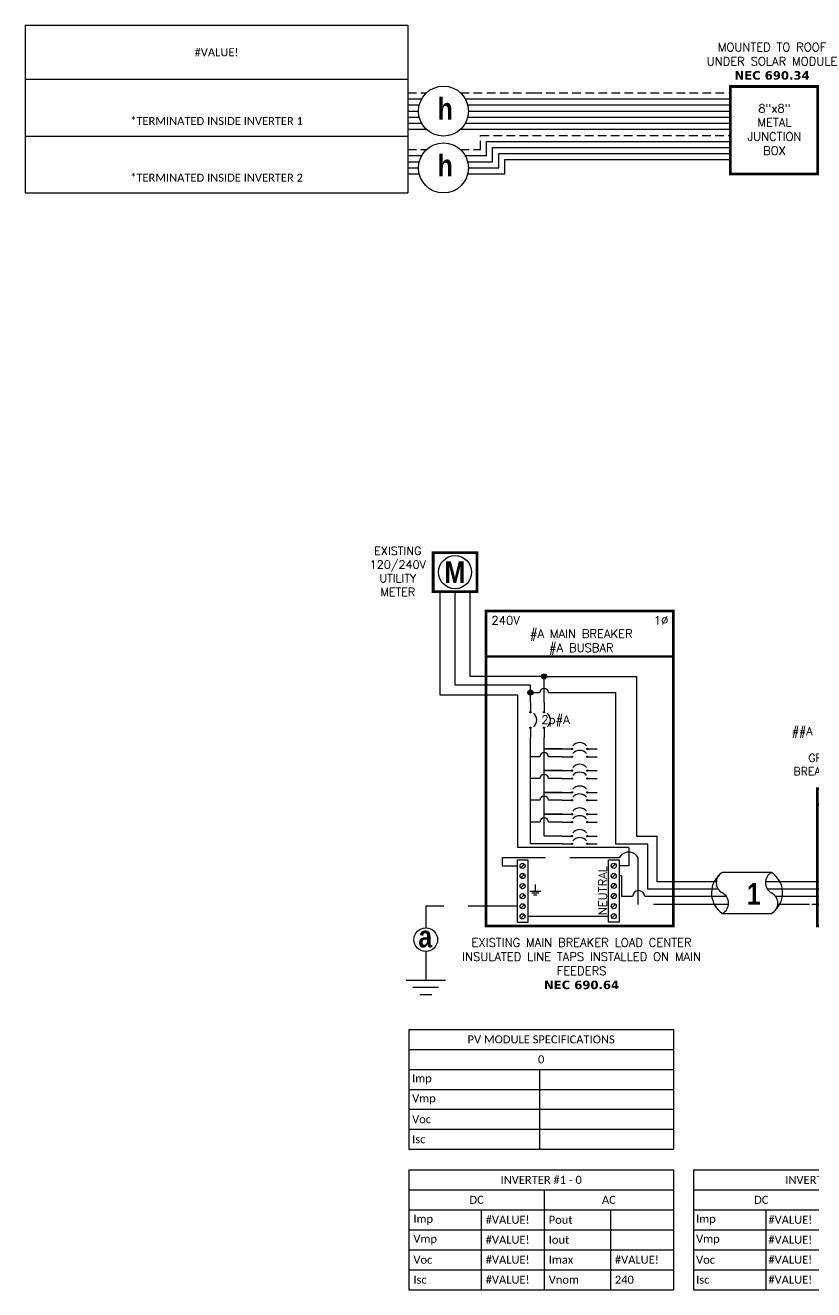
# Model space of a CAD drawing. Header units: feet. Extents: x 18731 to 19517, y 14552 to 15119.
# Drawn here: x 18731 to 19072, y 14552 to 15097 of the extents above; entities that cross this region are included whole.
import ezdxf

# ---------------------------------------------------------------- set-up
doc = ezdxf.new("R2010")
doc.units = ezdxf.units.FT
doc.header["$MEASUREMENT"] = 0
doc.linetypes.add('HIDDEN', pattern=[0.375, 0.25, -0.125])
for name, color, linetype in [('ONE LINE BLOCKS', 7, 'Continuous'), ('TABLES', 7, 'Continuous'), ('TEXT', 7, 'Continuous'), ('Z - TITLEBLOCK TXT', 7, 'Continuous')]:
    doc.layers.add(name, color=color, linetype=linetype)
doc.styles.add('ONE LINE TXT', font='techb___.ttf')
doc.styles.get("Standard").update_dxf_attribs({"font": 'simplex.shx'})

# ---------------------------------------------------------------- blocks, each defined once
blk = doc.blocks.new('*T17')
at = {"layer": 'Z - TITLEBLOCK TXT', "color": 0, "lineweight": -2, "transparency": 16777216}
for p, q in [((0, 0), (165.11, 0)), ((0, 0), (0, -72.27)), ((165.11, 0), (165.11, -72.27)), ((0, -23.32), (165.11, -23.32)), ((0, -47.8), (165.11, -47.8)), ((0, -72.27), (165.11, -72.27))]:
    blk.add_line(p, q, dxfattribs=at)
at = {"layer": 'Z - TITLEBLOCK TXT', "color": 0, "linetype": 'Continuous', "transparency": 16777216, "char_height": 3.4544, "width": 156.9097, "attachment_point": 5}
for s, insert in [('{\\fCalibri|b0|i0|c0;#VALUE!', (82.56, -11.66)), ('{\\fCalibri|b0|i0|c0;^J^J*TERMINATED INSIDE INVERTER 1', (82.56, -35.56)), ('{\\fCalibri|b0|i0|c0;^J^J*TERMINATED INSIDE INVERTER 2', (82.56, -60.03))]:
    blk.add_mtext(s, dxfattribs=dict(at, insert=insert))
blk = doc.blocks.new('M_MAIN DISCONNECT')
at = {"color": 253, "linetype": 'Continuous'}
for p, q in [((10.94, -17.67), (10.94, -15.06)), ((32.69, -17.67), (32.69, -15.06)), ((5.45, -46.43), (5.45, -17.67)), ((5.45, -17.67), (10.94, -17.67)), ((38.18, -17.67), (32.69, -17.67)), ((38.18, -46.43), (38.18, -17.67)), ((5.45, -46.43), (-9.78, -46.43)), ((38.18, -46.43), (53.41, -46.43))]:
    blk.add_line(p, q, dxfattribs=at)
at = {"color": 7, "linetype": 'Continuous'}
for p, q in [((1.95, -40.22), (1.95, -27.1)), ((3.81, -27.1), (1.95, -27.1)), ((11.72, -27.1), (9.09, -27.1)), ((31.91, -27.1), (34.54, -27.1)), ((39.82, -27.1), (41.69, -27.1)), ((41.69, -40.22), (41.69, -27.1)), ((1.95, -40.22), (-9.78, -40.22)), ((41.69, -40.22), (53.41, -40.22))]:
    blk.add_line(p, q, dxfattribs=at)
at = {"color": 1, "linetype": 'Continuous'}
for p, q in [((21.88, -27.1), (23.12, -27.1)), ((25.67, -27.11), (26.91, -27.11)), ((21.88, -34.64), (23.12, -34.64)), ((25.67, -34.64), (26.91, -34.64))]:
    blk.add_line(p, q, dxfattribs=at)
at = {"color": 10, "linetype": 'Continuous'}
for p, q in [((3.81, -43.39), (3.81, -34.64)), ((11.72, -34.64), (9.09, -34.64)), ((31.91, -34.64), (34.54, -34.64)), ((39.82, -43.39), (39.82, -34.64)), ((3.81, -43.39), (-9.78, -43.39)), ((39.82, -43.39), (53.41, -43.39))]:
    blk.add_line(p, q, dxfattribs=at)
at = {"color": 7, "linetype": 'Continuous'}
for centre in [(6.45, -27.26), (37.18, -27.26)]:
    blk.add_arc(centre, 2.64, 3.2819, 176.7181, dxfattribs=at)
at = {"color": 10, "linetype": 'Continuous'}
for centre in [(6.45, -34.79), (37.18, -34.79)]:
    blk.add_arc(centre, 2.64, 3.2819, 176.7181, dxfattribs=at)
at = {"color": 1, "linetype": 'Continuous'}
for points in [[(23.12, -27.1), (23.5, -26.34), (24.4, -27.87), (25.22, -26.34), (25.67, -27.11)], [(23.12, -34.64), (23.5, -33.88), (24.4, -35.4), (25.22, -33.88), (25.67, -34.64)]]:
    blk.add_spline(points, degree=3, dxfattribs=at)
at = {"layer": 'ONE LINE BLOCKS', "lineweight": 50}
blk.add_line((0, -6.77), (43.61, -6.77), dxfattribs=at)
at = {"layer": 'ONE LINE BLOCKS', "lineweight": 50, "const_width": 1.19}
blk.add_lwpolyline([(0, -59.17), (0, 0), (43.61, 0), (43.61, -59.17)], close=True, dxfattribs=at)
at = {"layer": 'TEXT', "color": 92, "linetype": 'HIDDEN', "ltscale": 15}
for p, q in [((7.03, -49.88), (7.03, -44.94)), ((7.03, -44.94), (10.94, -44.94)), ((10.94, -44.94), (10.94, -48.08)), ((36.6, -44.94), (32.69, -44.94)), ((32.69, -44.94), (32.69, -48.08)), ((36.6, -49.88), (36.6, -44.94)), ((7.03, -49.88), (-9.78, -49.88)), ((36.6, -49.88), (53.41, -49.88))]:
    blk.add_line(p, q, dxfattribs=at)
at = {"layer": 'TEXT', "color": 92, "linetype": 'Continuous', "flags": 128}
for points in [[(21.82, -52.94), (21.82, -56.44)], [(19.48, -56.44), (24.16, -56.44)], [(23.35, -57.31), (20.29, -57.31)], [(22.53, -58.18), (21.1, -58.18)]]:
    blk.add_lwpolyline(points, dxfattribs=at)
at = {"layer": 'Z - TITLEBLOCK TXT', "color": 1, "linetype": 'Continuous'}
for p, q in [((8.34, -15.06), (8.34, -10.52)), ((8.34, -10.52), (35.29, -10.52)), ((35.29, -10.52), (35.29, -15.06)), ((35.29, -15.06), (8.34, -15.06)), ((11.72, -27.1), (15.64, -27.1)), ((17.54, -24.65), (20.8, -27.1)), ((27.99, -27.11), (31.91, -27.11)), ((17.54, -32.19), (20.8, -34.63)), ((11.72, -34.64), (15.64, -34.64)), ((27.99, -34.64), (31.91, -34.64)), ((8.34, -48.08), (35.29, -48.08)), ((8.34, -48.08), (8.34, -52.62)), ((35.29, -48.08), (35.29, -52.62)), ((35.29, -52.62), (8.34, -52.62))]:
    blk.add_line(p, q, dxfattribs=at)
at = {"layer": 'Z - TITLEBLOCK TXT', "color": 4, "linetype": 'Continuous'}
for p, q in [((11.73, -12), (10.15, -13.58)), ((16.08, -12), (14.5, -13.58)), ((20.43, -12), (18.86, -13.58)), ((24.78, -12), (23.21, -13.58)), ((29.13, -12), (27.56, -13.58)), ((33.48, -12), (31.91, -13.58)), ((11.73, -49.56), (10.15, -51.13)), ((16.08, -49.56), (14.5, -51.13)), ((20.43, -49.56), (18.86, -51.13)), ((24.78, -49.56), (23.21, -51.13)), ((29.13, -49.56), (27.56, -51.13)), ((33.48, -49.56), (31.91, -51.13))]:
    blk.add_line(p, q, dxfattribs=at)
for centre in [(10.94, -12.79), (15.29, -12.79), (19.64, -12.79), (23.99, -12.79), (28.34, -12.79), (32.69, -12.79), (10.94, -50.35), (15.29, -50.35), (19.64, -50.35), (23.99, -50.35), (28.34, -50.35), (32.69, -50.35)]:
    blk.add_circle(centre, 1.11, dxfattribs=at)
at = {"layer": 'Z - TITLEBLOCK TXT', "color": 1, "linetype": 'Continuous'}
for centre in [(16.18, -27.1), (21.34, -27.1), (27.45, -27.11), (16.18, -34.64), (21.34, -34.64), (27.45, -34.64)]:
    blk.add_circle(centre, 0.541, dxfattribs=at)
at = {"layer": 'TABLES', "color": 4, "linetype": 'Continuous'}
blk.add_text('ISOLATED NEUTRAL', height=1.8743, dxfattribs=at).set_placement((8.7, -9.86))
at = {"layer": 'TEXT', "color": 1}
for s, width, gutter_width, heights, insert, char_height, attachment_point in [('\\A1;\\pi4.2812;##A DISCONNECT FUSED \\P\\pi16.454;W/ ##A FUSES\\P\\pi11.355;GROUPED W/ MAIN \\P\\pi4.9392;BREAKER LOAD CENTER', 71.8931, 92.23, [24.13], (-15.26, 26.55), 3.4544, 1), ('240V', 0.1481, 0.75, [0], (8.07, -3.44), 3.658, 5), ('1∅', 0.1481, 0.75, [0], (38.63, -3.74), 3.658, 5), ('\\A1;\\pi3.6942,t21.982;SQUARE D\\P\\pi2.5621,t20.85;PN: D222N', 35.0816, 28.88, [13.54], (1.84, -62.59), 3.6576, 1)]:
    blk.add_mtext_dynamic_manual_height_columns(s, width=width, gutter_width=gutter_width, heights=heights, dxfattribs=dict(at, insert=insert, char_height=char_height, attachment_point=attachment_point))
blk = doc.blocks.new('*U19')
blk.add_blockref('M_MAIN DISCONNECT', (0, 0))
blk = doc.blocks.new('*U10')
at = {"color": 7, "linetype": 'Continuous'}
for p, q in [((6.669, 2.433), (2.905, 2.433)), ((2.435, 1.711), (0, 1.711)), ((9.575, 1.711), (6.199, 1.711)), ((2.905, -0.69), (6.669, -0.69))]:
    blk.add_line(p, q, dxfattribs=at)
at = {"color": 10, "linetype": 'Continuous'}
for p, q in [((2.591, 1.149), (0, 1.149)), ((9.575, 1.149), (6.355, 1.149))]:
    blk.add_line(p, q, dxfattribs=at)
at = {"color": 253, "linetype": 'Continuous'}
for p, q in [((3.208, 0.611), (0, 0.611)), ((9.575, 0.611), (6.972, 0.611))]:
    blk.add_line(p, q, dxfattribs=at)
at = {"color": 7, "linetype": 'Continuous'}
for centre, start, end in [((3.942, 0.872), 133.97324, 236.42648), ((5.633, 0.872), 313.97324, 56.42648)]:
    blk.add_arc(centre, 1.874, start, end, dxfattribs=at)
at = {"layer": 'TEXT', "color": 92, "linetype": 'HIDDEN', "ltscale": 15}
for p, q in [((3.373, 0), (0, 0)), ((9.575, 0), (7.137, 0))]:
    blk.add_line(p, q, dxfattribs=at)
at = {"layer": 'Z - TITLEBLOCK TXT', "linetype": 'Continuous'}
for centre, start, end in [((3.315, 1.653), 117.66392, 242.33608), ((7.078, 1.653), 117.66392, 242.33608), ((2.496, 0.091), 297.66392, 62.33608), ((6.26, 0.091), 297.66392, 62.33608)]:
    blk.add_arc(centre, 0.882, start, end, dxfattribs=at)
blk = doc.blocks.new('M_LINE TAPS')
at = {"layer": 'ONE LINE BLOCKS', "linetype": 'Continuous'}
h = blk.add_hatch(color=254, dxfattribs=at)
h.dxf.hatch_style = 1
edge = h.paths.add_edge_path()
edge.add_arc((-12.115, 17.423), 0.197, 0, 360)
h = blk.add_hatch(color=254, dxfattribs=at)
h.dxf.hatch_style = 1
edge = h.paths.add_edge_path()
edge.add_arc((-13.164, 16.191), 0.197, 0, 360)
h = blk.add_hatch(color=1, dxfattribs=at)
h.dxf.hatch_style = 1
edge = h.paths.add_edge_path()
edge.add_arc((-13.164, 14.685), 0.0515, 0, 360)
h = blk.add_hatch(color=1, dxfattribs=at)
h.dxf.hatch_style = 1
edge = h.paths.add_edge_path()
edge.add_arc((-12.115, 14.685), 0.0515, 0, 360)
h = blk.add_hatch(color=1, dxfattribs=at)
h.dxf.hatch_style = 1
edge = h.paths.add_edge_path()
edge.add_arc((-13.164, 13.502), 0.0515, 0, 360)
h = blk.add_hatch(color=1, dxfattribs=at)
h.dxf.hatch_style = 1
edge = h.paths.add_edge_path()
edge.add_arc((-12.115, 13.502), 0.0515, 0, 360)
h = blk.add_hatch(color=1, dxfattribs=at)
h.dxf.hatch_style = 1
edge = h.paths.add_edge_path()
edge.add_arc((-9.991, 11.887), 0.0515, 0, 360)
h = blk.add_hatch(color=1, dxfattribs=at)
h.dxf.hatch_style = 1
edge = h.paths.add_edge_path()
edge.add_arc((-8.808, 11.887), 0.0515, 0, 360)
h = blk.add_hatch(color=1, dxfattribs=at)
h.dxf.hatch_style = 1
edge = h.paths.add_edge_path()
edge.add_arc((-9.991, 11.288), 0.0515, 0, 360)
h = blk.add_hatch(color=1, dxfattribs=at)
h.dxf.hatch_style = 1
edge = h.paths.add_edge_path()
edge.add_arc((-8.808, 11.288), 0.0515, 0, 360)
h = blk.add_hatch(color=1, dxfattribs=at)
h.dxf.hatch_style = 1
edge = h.paths.add_edge_path()
edge.add_arc((-9.991, 10.221), 0.0515, 0, 360)
h = blk.add_hatch(color=1, dxfattribs=at)
h.dxf.hatch_style = 1
edge = h.paths.add_edge_path()
edge.add_arc((-9.991, 9.622), 0.0515, 0, 360)
h = blk.add_hatch(color=1, dxfattribs=at)
h.dxf.hatch_style = 1
edge = h.paths.add_edge_path()
edge.add_arc((-8.808, 10.221), 0.0515, 0, 360)
h = blk.add_hatch(color=1, dxfattribs=at)
h.dxf.hatch_style = 1
edge = h.paths.add_edge_path()
edge.add_arc((-8.808, 9.622), 0.0515, 0, 360)
h = blk.add_hatch(color=1, dxfattribs=at)
h.dxf.hatch_style = 1
edge = h.paths.add_edge_path()
edge.add_arc((-9.991, 8.555), 0.0515, 0, 360)
h = blk.add_hatch(color=1, dxfattribs=at)
h.dxf.hatch_style = 1
edge = h.paths.add_edge_path()
edge.add_arc((-9.991, 7.957), 0.0515, 0, 360)
h = blk.add_hatch(color=1, dxfattribs=at)
h.dxf.hatch_style = 1
edge = h.paths.add_edge_path()
edge.add_arc((-8.808, 8.555), 0.0515, 0, 360)
h = blk.add_hatch(color=1, dxfattribs=at)
h.dxf.hatch_style = 1
edge = h.paths.add_edge_path()
edge.add_arc((-8.808, 7.957), 0.0515, 0, 360)
h = blk.add_hatch(color=1, dxfattribs=at)
h.dxf.hatch_style = 1
edge = h.paths.add_edge_path()
edge.add_arc((-9.991, 6.889), 0.0515, 0, 360)
h = blk.add_hatch(color=1, dxfattribs=at)
h.dxf.hatch_style = 1
edge = h.paths.add_edge_path()
edge.add_arc((-8.808, 6.889), 0.0515, 0, 360)
h = blk.add_hatch(color=1, dxfattribs=at)
h.dxf.hatch_style = 1
edge = h.paths.add_edge_path()
edge.add_arc((-9.991, 6.291), 0.0515, 0, 360)
h = blk.add_hatch(color=1, dxfattribs=at)
h.dxf.hatch_style = 1
edge = h.paths.add_edge_path()
edge.add_arc((-8.808, 6.291), 0.0515, 0, 360)
h = blk.add_hatch(color=1, dxfattribs=at)
h.dxf.hatch_style = 1
edge = h.paths.add_edge_path()
edge.add_arc((-9.991, 5.224), 0.0515, 0, 360)
h = blk.add_hatch(color=1, dxfattribs=at)
h.dxf.hatch_style = 1
edge = h.paths.add_edge_path()
edge.add_arc((-8.808, 5.224), 0.0515, 0, 360)
h = blk.add_hatch(color=1, dxfattribs=at)
h.dxf.hatch_style = 1
edge = h.paths.add_edge_path()
edge.add_arc((-9.991, 4.625), 0.0515, 0, 360)
h = blk.add_hatch(color=1, dxfattribs=at)
h.dxf.hatch_style = 1
edge = h.paths.add_edge_path()
edge.add_arc((-8.808, 4.625), 0.0515, 0, 360)
at = {"color": 155, "true_color": 0x647190}
blk.add_line((-16.567, 22.428), (-2.231, 22.428), dxfattribs=at)
at = {"color": 7, "linetype": 'Continuous'}
for p, q in [((-3.464, 1.711), (-3.464, 5.224)), ((0, 1.711), (-3.464, 1.711))]:
    blk.add_line(p, q, dxfattribs=at)
at = {"color": 10, "linetype": 'Continuous'}
for p, q in [((-4.177, 1.149), (-4.177, 4.625)), ((-3.462, 4.625), (-3.462, 4.625)), ((0, 1.149), (-4.177, 1.149))]:
    blk.add_line(p, q, dxfattribs=at)
at = {"color": 253, "linetype": 'Continuous'}
for p, q in [((-6.184, 2.177), (-6.39, 2.177)), ((-6.184, 0.611), (-6.184, 2.177)), ((-5.36, 0.611), (-6.184, 0.611)), ((0, 0.611), (-4.425, 0.611))]:
    blk.add_line(p, q, dxfattribs=at)
at = {"color": 7, "linetype": 'Continuous'}
blk.add_circle((-21.169, -2.704), 0.906, dxfattribs=at)
at = {"color": 253, "linetype": 'Continuous'}
blk.add_arc((-4.892, 0.584), 0.468, 3.28193, 176.71807, dxfattribs=at)
at = {"layer": 'ONE LINE BLOCKS', "lineweight": 50}
blk.add_line((-16.567, 18.948), (-2.231, 18.948), dxfattribs=at)
at = {"layer": 'ONE LINE BLOCKS', "lineweight": 50, "const_width": 0.21}
for points in [[(-20.599, 23.898), (-20.599, 26.892), (-17.258, 26.892), (-17.258, 23.898)], [(-16.567, -1.647), (-16.567, 22.428), (-2.231, 22.428), (-2.231, -1.647)]]:
    blk.add_lwpolyline(points, close=True, dxfattribs=at)
at = {"layer": 'TEXT', "color": 92, "linetype": 'HIDDEN', "ltscale": 15}
for p, q in [((-6.39, 3.547), (-15.333, 3.547)), ((-15.333, 3.547), (-15.333, 2.935)), ((-15.333, 2.935), (-14.165, 2.935)), ((-4.917, 0), (-4.917, 3.547)), ((0, 0), (-4.917, 0)), ((-14.165, -0.148), (-21.169, -0.148)), ((-21.169, -0.148), (-21.169, -1.798)), ((-21.169, -3.61), (-21.169, -5.799))]:
    blk.add_line(p, q, dxfattribs=at)
at = {"layer": 'TEXT', "color": 92, "linetype": 'Continuous', "ltscale": 15}
blk.add_line((-7.195, -0.918), (-13.361, -0.918), dxfattribs=at)
at = {"layer": 'TEXT', "color": 92, "linetype": 'Continuous', "flags": 128}
for points in [[(-13.205, 1.009), (-12.375, 1.009)], [(-12.79, 1.513), (-12.79, 1.009)], [(-12.519, 0.855), (-13.061, 0.855)], [(-12.663, 0.701), (-12.917, 0.701)]]:
    blk.add_lwpolyline(points, dxfattribs=at)
at = {"layer": 'TEXT', "color": 92, "linetype": 'Continuous', "ltscale": 4, "flags": 128}
for points in [[(-22.671, -5.799), (-19.666, -5.799)], [(-20.187, -6.356), (-22.151, -6.356)], [(-20.708, -6.913), (-21.63, -6.913)]]:
    blk.add_lwpolyline(points, dxfattribs=at)
at = {"layer": 'TEXT', "linetype": 'Continuous'}
blk.add_circle((-18.928, 25.395), 1.267, dxfattribs=at)
at = {"layer": 'TEXT', "color": 92, "linetype": 'Continuous', "ltscale": 0.3}
blk.add_arc((-5.647, 3.164), 0.824, 27.66392, 152.33608, dxfattribs=at)
at = {"layer": 'Z - TITLEBLOCK TXT', "color": 253, "linetype": 'Continuous'}
for p, q in [((-20.077, 15.98), (-20.077, 23.898)), ((-14.134, 15.98), (-20.077, 15.98)), ((-14.134, 4.344), (-14.134, 15.98)), ((-5.63, 4.344), (-14.134, 4.344)), ((-5.63, 4.344), (-5.63, 2.948)), ((-5.63, 2.948), (-6.39, 2.948))]:
    blk.add_line(p, q, dxfattribs=at)
at = {"layer": 'Z - TITLEBLOCK TXT', "color": 10, "linetype": 'Continuous'}
for p, q in [((-18.928, 16.744), (-18.928, 23.898)), ((-13.164, 16.744), (-18.928, 16.744)), ((-13.164, 15.429), (-13.164, 16.744)), ((-12.967, 16.191), (-12.446, 16.191)), ((-11.783, 16.191), (-6.656, 16.191)), ((-6.656, 16.191), (-6.656, 4.625)), ((-13.164, 4.625), (-13.164, 12.759)), ((-12.446, 11.288), (-13.164, 11.288)), ((-10.734, 11.288), (-11.783, 11.288)), ((-12.446, 9.622), (-13.164, 9.622)), ((-10.734, 9.622), (-11.783, 9.622)), ((-12.446, 7.957), (-13.164, 7.957)), ((-10.734, 7.957), (-11.783, 7.957)), ((-12.446, 6.291), (-13.164, 6.291)), ((-10.734, 6.291), (-11.783, 6.291)), ((-10.734, 4.625), (-13.164, 4.625)), ((-6.656, 4.625), (-4.177, 4.625))]:
    blk.add_line(p, q, dxfattribs=at)
at = {"layer": 'Z - TITLEBLOCK TXT', "color": 7, "linetype": 'Continuous'}
for p, q in [((-17.778, 17.423), (-17.778, 23.898)), ((-12.115, 17.423), (-17.778, 17.423)), ((-12.115, 15.429), (-12.115, 17.423)), ((-11.918, 17.423), (-5.044, 17.423)), ((-5.044, 17.423), (-5.044, 5.224)), ((-12.115, 10.221), (-12.115, 12.759)), ((-12.115, 11.887), (-10.734, 11.887)), ((-10.734, 11.887), (-12.115, 11.887)), ((-12.115, 8.555), (-12.115, 10.221)), ((-12.115, 10.221), (-10.734, 10.221)), ((-10.734, 10.221), (-12.115, 10.221)), ((-12.115, 6.889), (-12.115, 8.555)), ((-12.115, 8.555), (-10.734, 8.555)), ((-10.734, 8.555), (-12.115, 8.555)), ((-12.115, 5.224), (-12.115, 6.889)), ((-12.115, 6.889), (-10.734, 6.889)), ((-10.734, 6.889), (-12.115, 6.889)), ((-10.734, 5.224), (-12.115, 5.224)), ((-5.044, 5.224), (-3.464, 5.224))]:
    blk.add_line(p, q, dxfattribs=at)
at = {"layer": 'Z - TITLEBLOCK TXT', "color": 1, "linetype": 'Continuous'}
for p, q in [((-14.165, -1.378), (-14.165, 3.395)), ((-14.165, 3.395), (-13.361, 3.395)), ((-13.361, 3.395), (-13.361, -1.378)), ((-7.195, -1.366), (-7.195, 3.408)), ((-7.195, 3.408), (-6.39, 3.408)), ((-6.39, 3.408), (-6.39, -1.366)), ((-13.361, -1.378), (-14.165, -1.378)), ((-6.39, -1.366), (-7.195, -1.366))]:
    blk.add_line(p, q, dxfattribs=at)
at = {"layer": 'Z - TITLEBLOCK TXT', "color": 4, "linetype": 'Continuous'}
for p, q in [((-13.624, 3.075), (-13.902, 2.796)), ((-6.653, 3.087), (-6.932, 2.809)), ((-13.624, 2.304), (-13.902, 2.025)), ((-6.653, 2.317), (-6.932, 2.038)), ((-13.624, 1.533), (-13.902, 1.255)), ((-6.653, 1.546), (-6.932, 1.267)), ((-13.624, 0.762), (-13.902, 0.484)), ((-6.653, 0.775), (-6.932, 0.497)), ((-6.653, 0.004), (-6.932, -0.274)), ((-13.624, -0.008), (-13.902, -0.287)), ((-13.624, -0.779), (-13.902, -1.058)), ((-6.653, -0.766), (-6.932, -1.045))]:
    blk.add_line(p, q, dxfattribs=at)
at = {"layer": 'Z - TITLEBLOCK TXT', "color": 1, "linetype": 'Continuous', "flags": 128}
for points in [[(-13.164, 15.429), (-13.164, 14.685)], [(-13.164, 15.429), (-13.164, 14.685)], [(-12.115, 15.429), (-12.115, 14.685)], [(-12.115, 15.429), (-12.115, 14.685)], [(-13.164, 13.502), (-13.164, 12.759)], [(-12.115, 13.502), (-12.115, 12.759)], [(-10.734, 11.887), (-9.991, 11.887)], [(-10.734, 11.887), (-9.991, 11.887)], [(-8.808, 11.887), (-8.064, 11.887)], [(-10.734, 11.288), (-9.991, 11.288)], [(-10.734, 11.288), (-9.991, 11.288)], [(-8.808, 11.288), (-8.064, 11.288)], [(-10.734, 10.221), (-9.991, 10.221)], [(-10.734, 10.221), (-9.991, 10.221)], [(-8.808, 10.221), (-8.064, 10.221)], [(-10.734, 9.622), (-9.991, 9.622)], [(-10.734, 9.622), (-9.991, 9.622)], [(-8.808, 9.622), (-8.064, 9.622)], [(-10.734, 8.555), (-9.991, 8.555)], [(-10.734, 8.555), (-9.991, 8.555)], [(-10.734, 7.957), (-9.991, 7.957)], [(-10.734, 7.957), (-9.991, 7.957)], [(-8.808, 8.555), (-8.064, 8.555)], [(-8.808, 7.957), (-8.064, 7.957)], [(-10.734, 6.889), (-9.991, 6.889)], [(-10.734, 6.889), (-9.991, 6.889)], [(-8.808, 6.889), (-8.064, 6.889)], [(-10.734, 6.291), (-9.991, 6.291)], [(-10.734, 6.291), (-9.991, 6.291)], [(-8.808, 6.291), (-8.064, 6.291)], [(-10.734, 5.224), (-9.991, 5.224)], [(-10.734, 5.224), (-9.991, 5.224)], [(-8.808, 5.224), (-8.064, 5.224)], [(-10.734, 4.625), (-9.991, 4.625)], [(-10.734, 4.625), (-9.991, 4.625)], [(-8.808, 4.625), (-8.064, 4.625)]]:
    blk.add_lwpolyline(points, dxfattribs=at)
at = {"layer": 'Z - TITLEBLOCK TXT', "color": 7, "linetype": 'Continuous'}
for centre in [(-12.115, 17.423), (-12.115, 17.423), (-13.164, 16.191)]:
    blk.add_circle(centre, 0.197, dxfattribs=at)
at = {"layer": 'Z - TITLEBLOCK TXT', "color": 1, "linetype": 'Continuous'}
for centre in [(-13.164, 14.685), (-12.115, 14.685), (-13.164, 13.502), (-12.115, 13.502), (-9.991, 11.887), (-8.808, 11.887), (-9.991, 11.288), (-8.808, 11.288), (-9.991, 10.221), (-9.991, 9.622), (-8.808, 10.221), (-8.808, 9.622), (-9.991, 8.555), (-9.991, 7.957), (-8.808, 8.555), (-8.808, 7.957), (-9.991, 6.889), (-8.808, 6.889), (-9.991, 6.291), (-8.808, 6.291), (-9.991, 5.224), (-8.808, 5.224), (-9.991, 4.625), (-8.808, 4.625)]:
    blk.add_circle(centre, 0.0515, dxfattribs=at)
at = {"layer": 'Z - TITLEBLOCK TXT', "color": 4, "linetype": 'Continuous'}
for centre in [(-13.763, 2.935), (-6.792, 2.948), (-13.763, 2.165), (-6.792, 2.177), (-13.763, 1.394), (-6.792, 1.407), (-13.763, 0.623), (-13.763, -0.148), (-6.792, 0.636), (-6.792, -0.135), (-13.763, -0.918), (-6.792, -0.906)]:
    blk.add_circle(centre, 0.197, dxfattribs=at)
at = {"layer": 'Z - TITLEBLOCK TXT', "color": 10, "linetype": 'Continuous'}
for centre in [(-12.115, 16.172), (-12.115, 11.269), (-12.115, 9.603), (-12.115, 7.938), (-12.115, 6.272)]:
    blk.add_arc(centre, 0.332, 3.2937, 176.7063, dxfattribs=at)
at = {"layer": 'Z - TITLEBLOCK TXT', "color": 1, "linetype": 'Continuous'}
for centre, start, end in [((-13.375, 14.094), 310.3392, 49.6608), ((-12.326, 14.094), 310.3392, 49.6608), ((-9.399, 11.675), 40.3392, 139.6608), ((-9.399, 11.077), 40.3392, 139.6608), ((-9.399, 10.01), 40.3392, 139.6608), ((-9.399, 9.411), 40.3392, 139.6608), ((-9.399, 8.344), 40.3392, 139.6608), ((-9.399, 7.745), 40.3392, 139.6608), ((-9.399, 6.678), 40.3392, 139.6608), ((-9.399, 6.079), 40.3392, 139.6608), ((-9.399, 5.012), 40.3392, 139.6608), ((-9.399, 4.413), 40.3392, 139.6608)]:
    blk.add_arc(centre, 0.697, start, end, dxfattribs=at)
at = {"layer": 'TABLES', "color": 1, "linetype": 'Continuous'}
blk.add_text('NEUTRAL', height=0.648, rotation=90, dxfattribs=at).set_placement((-7.311, -0.826))
at = {"layer": 'TEXT', "color": 1, "attachment_point": 5}
for s, width, gutter_width, heights, insert, char_height in [('EXISTING\\P120/240V UTILITY METER', 0.05231, 7.17, [0], (-23.305, 25.455), 0.62775), ('240V', 0.14806, 0.75, [0], (-15.056, 21.71), 0.648), ('1∅', 0.14806, 0.75, [0], (-3.173, 21.71), 0.648), ('#A MAIN BREAKER\\P#A BUSBAR', 11.19903, 0.75, [0], (-9.274, 20.045), 0.648), ('2p#A', 0.14806, 0.75, [0], (-11.242, 14.016), 0.648), ('EXISTING MAIN BREAKER LOAD CENTER INSULATED LINE TAPS INSTALLED ON MAIN FEEDERS\\P{\\fVerdana|b1|i0|c0|p34;NEC 690.64}', 18.4888, 7.17, [5.996], (-9.253, -4.546), 0.648)]:
    blk.add_mtext_dynamic_manual_height_columns(s, width=width, gutter_width=gutter_width, heights=heights, dxfattribs=dict(at, insert=insert, char_height=char_height))
at = {"layer": 'Z - TITLEBLOCK TXT', "color": 253, "linetype": 'Continuous', "style": 'ONE LINE TXT'}
blk.add_text('M', height=1.662, dxfattribs=at).set_placement((-19.736, 24.559))
at = {"layer": 'Z - TITLEBLOCK TXT', "color": 1, "linetype": 'Continuous', "insert": (-21.734, -1.631), "char_height": 1.66239, "attachment_point": 1, "style": 'ONE LINE TXT'}
blk.add_mtext_dynamic_manual_height_columns('{\\W1;\\C256;a}', width=0.13853, gutter_width=2.132, heights=[0], dxfattribs=at)
blk = doc.blocks.new('*U18')
at = {"color": 155, "true_color": 0x647190}
blk.add_blockref('M_LINE TAPS', (0, 0), dxfattribs=at)
blk = doc.blocks.new('*T13')
at = {"layer": 'Z - TITLEBLOCK TXT', "color": 0, "lineweight": -2, "transparency": 16777216}
for p, q in [((0, 0), (114.19, 0)), ((0, 0), (0, -51.7)), ((114.19, 0), (114.19, -51.7)), ((0, -8.62), (114.19, -8.62)), ((58.43, -8.62), (58.43, -51.7)), ((0, -17.23), (114.19, -17.23)), ((31.22, -17.23), (31.22, -51.7)), ((86.98, -17.23), (86.98, -51.7)), ((0, -25.85), (114.19, -25.85)), ((0, -34.47), (114.19, -34.47)), ((0, -43.08), (114.19, -43.08)), ((0, -51.7), (114.19, -51.7))]:
    blk.add_line(p, q, dxfattribs=at)
at = {"layer": 'Z - TITLEBLOCK TXT', "color": 0, "linetype": 'Continuous', "transparency": 16777216, "char_height": 3.4544}
for s, insert, width, attachment_point in [('{\\fCalibri|b0|i0|c0;INVERTER #1 - 0', (57.09, -4.31), 110.3293, 5), ('{\\fCalibri|b0|i0|c0;DC', (29.22, -12.93), 54.5755, 5), ('{\\fCalibri|b0|i0|c0;AC', (86.31, -12.93), 51.8976, 5), ('{\\fCalibri|b0|i0|c0;Imp', (1.93, -21.54), 27.3681, 4), ('{\\fCalibri|b0|i0|c0;#VALUE!', (33.15, -21.54), 23.3513, 4), ('{\\fCalibri|b0|i0|c0;Pout', (60.36, -21.54), 24.6902, 4), ('{\\fCalibri|b0|i0|c0;', (88.91, -21.54), 23.3513, 4), ('{\\fCalibri|b0|i0|c0;Vmp', (1.93, -30.16), 27.3681, 4), ('{\\fCalibri|b0|i0|c0;#VALUE!', (33.15, -30.16), 23.3513, 4), ('{\\fCalibri|b0|i0|c0;Iout', (60.36, -30.16), 24.6902, 4), ('{\\fCalibri|b0|i0|c0;', (88.91, -30.16), 23.3513, 4), ('{\\fCalibri|b0|i0|c0;Voc', (1.93, -38.78), 27.3681, 4), ('{\\fCalibri|b0|i0|c0;#VALUE!', (33.15, -38.78), 23.3513, 4), ('{\\fCalibri|b0|i0|c0;Imax', (60.36, -38.78), 24.6902, 4), ('{\\fCalibri|b0|i0|c0;#VALUE!', (88.91, -38.78), 23.3513, 4), ('{\\fCalibri|b0|i0|c0;Isc', (1.93, -47.39), 27.3681, 4), ('{\\fCalibri|b0|i0|c0;#VALUE!', (33.15, -47.39), 23.3513, 4), ('{\\fCalibri|b0|i0|c0;Vnom', (60.36, -47.39), 24.6902, 4), ('{\\fCalibri|b0|i0|c0;240', (88.91, -47.39), 23.3513, 4)]:
    blk.add_mtext(s, dxfattribs=dict(at, insert=insert, width=width, attachment_point=attachment_point))
blk = doc.blocks.new('*T14')
at = {"layer": 'Z - TITLEBLOCK TXT', "color": 0, "lineweight": -2, "transparency": 16777216}
for p, q in [((0, 0), (114.19, 0)), ((0, 0), (0, -51.7)), ((114.19, 0), (114.19, -51.7)), ((0, -8.62), (114.19, -8.62)), ((58.43, -8.62), (58.43, -51.7)), ((0, -17.23), (114.19, -17.23)), ((31.22, -17.23), (31.22, -51.7)), ((86.98, -17.23), (86.98, -51.7)), ((0, -25.85), (114.19, -25.85)), ((0, -34.47), (114.19, -34.47)), ((0, -43.08), (114.19, -43.08)), ((0, -51.7), (114.19, -51.7))]:
    blk.add_line(p, q, dxfattribs=at)
at = {"layer": 'Z - TITLEBLOCK TXT', "color": 0, "linetype": 'Continuous', "transparency": 16777216, "char_height": 3.4544}
for s, insert, width, attachment_point in [('{\\fCalibri|b0|i0|c0;INVERTER #2 - 0', (57.09, -4.31), 112.0547, 5), ('{\\fCalibri|b0|i0|c0;DC', (29.22, -12.93), 56.3009, 5), ('{\\fCalibri|b0|i0|c0;AC', (86.31, -12.93), 53.623, 5), ('{\\fCalibri|b0|i0|c0;Imp', (1.07, -21.54), 29.0935, 4), ('{\\fCalibri|b0|i0|c0;#VALUE!', (32.29, -21.54), 25.0767, 4), ('{\\fCalibri|b0|i0|c0;Pout', (59.5, -21.54), 26.4156, 4), ('{\\fCalibri|b0|i0|c0;', (88.04, -21.54), 25.0767, 4), ('{\\fCalibri|b0|i0|c0;Vmp', (1.07, -30.16), 29.0935, 4), ('{\\fCalibri|b0|i0|c0;#VALUE!', (32.29, -30.16), 25.0767, 4), ('{\\fCalibri|b0|i0|c0;Iout', (59.5, -30.16), 26.4156, 4), ('{\\fCalibri|b0|i0|c0;', (88.04, -30.16), 25.0767, 4), ('{\\fCalibri|b0|i0|c0;Voc', (1.07, -38.78), 29.0935, 4), ('{\\fCalibri|b0|i0|c0;#VALUE!', (32.29, -38.78), 25.0767, 4), ('{\\fCalibri|b0|i0|c0;Imax', (59.5, -38.78), 26.4156, 4), ('{\\fCalibri|b0|i0|c0;#VALUE!', (88.04, -38.78), 25.0767, 4), ('{\\fCalibri|b0|i0|c0;Isc', (1.07, -47.39), 29.0935, 4), ('{\\fCalibri|b0|i0|c0;#VALUE!', (32.29, -47.39), 25.0767, 4), ('{\\fCalibri|b0|i0|c0;Vnom', (59.5, -47.39), 26.4156, 4), ('{\\fCalibri|b0|i0|c0;240', (88.04, -47.39), 25.0767, 4)]:
    blk.add_mtext(s, dxfattribs=dict(at, insert=insert, width=width, attachment_point=attachment_point))
blk = doc.blocks.new('*T15')
at = {"layer": 'Z - TITLEBLOCK TXT', "color": 0, "lineweight": -2, "transparency": 16777216}
for p, q in [((0, 0), (114.19, 0)), ((0, 0), (0, -51.69)), ((114.19, 0), (114.19, -51.69)), ((0, -8.62), (114.19, -8.62)), ((0, -17.23), (114.19, -17.23)), ((56.41, -17.23), (56.41, -51.69)), ((0, -25.85), (114.19, -25.85)), ((0, -34.46), (114.19, -34.46)), ((0, -43.08), (114.19, -43.08)), ((0, -51.69), (114.19, -51.69))]:
    blk.add_line(p, q, dxfattribs=at)
at = {"layer": 'Z - TITLEBLOCK TXT', "color": 0, "linetype": 'Continuous', "transparency": 16777216, "char_height": 3.4544}
for s, insert, width, attachment_point in [('{\\fCalibri|b0|i0|c0;PV MODULE SPECIFICATIONS', (57.09, -4.31), 111.433, 5), ('{\\fCalibri|b0|i0|c0;0', (57.09, -12.92), 111.433, 5), ('{\\fCalibri|b0|i0|c0;Imp', (1.38, -21.54), 53.6551, 4), ('{\\fCalibri|b0|i0|c0;', (57.78, -21.54), 55.0254, 4), ('{\\fCalibri|b0|i0|c0;Vmp', (1.38, -30.15), 53.6551, 4), ('{\\fCalibri|b0|i0|c0;', (57.78, -30.15), 55.0254, 4), ('{\\fCalibri|b0|i0|c0;Voc', (1.38, -38.77), 53.6551, 4), ('{\\fCalibri|b0|i0|c0;', (57.78, -38.77), 55.0254, 4), ('{\\fCalibri|b0|i0|c0;Isc', (1.38, -47.39), 53.6551, 4), ('{\\fCalibri|b0|i0|c0;', (57.78, -47.39), 55.0254, 4)]:
    blk.add_mtext(s, dxfattribs=dict(at, insert=insert, width=width, attachment_point=attachment_point))

msp = doc.modelspace()

# ---------------------------------------------------------------- linework, layer by layer
at = {"color": 7, "linetype": 'Continuous'}
for p, q in [((18950.74, 15065.64), (19035.82, 15065.63)), ((18896.6, 15065.61), (18902.56, 15065.61)), ((18896.6, 15060.37), (18901.19, 15060.37)), ((18921.44, 15065.61), (18950.74, 15065.61)), ((18922.81, 15060.37), (18950.74, 15060.37)), ((18950.74, 15060.37), (19035.82, 15060.37)), ((18896.6, 15055.13), (18902.54, 15055.13)), ((18921.46, 15055.13), (19035.82, 15055.13)), ((18930.6, 15041.14), (18930.6, 15047.28)), ((18930.6, 15047.28), (19035.82, 15047.28)), ((18896.6, 15041.14), (18902.59, 15041.14)), ((18921.41, 15041.14), (18930.6, 15041.14)), ((18935.84, 15035.9), (18935.84, 15042.02)), ((18935.84, 15042.02), (19035.82, 15042.02)), ((18896.6, 15035.9), (18901.19, 15035.9)), ((18922.81, 15035.9), (18935.84, 15035.9))]:
    msp.add_line(p, q, dxfattribs=at)
at = {"color": 253, "linetype": 'Continuous'}
for p, q in [((18896.6, 15062.99), (18901.52, 15062.99)), ((18922.48, 15062.99), (18950.74, 15062.99)), ((18950.74, 15062.99), (19035.82, 15062.99)), ((18896.6, 15057.75), (18901.51, 15057.75)), ((18922.49, 15057.75), (18950.74, 15057.75)), ((18950.74, 15057.75), (19035.82, 15057.75)), ((18896.6, 15052.5), (18904.57, 15052.5)), ((18919.44, 15052.5), (19035.82, 15052.5)), ((18933.22, 15049.87), (18933.22, 15049.88)), ((18933.22, 15038.52), (18933.22, 15044.64)), ((18933.22, 15044.64), (19035.82, 15044.64)), ((18896.6, 15038.52), (18901.53, 15038.52)), ((18922.47, 15038.52), (18933.22, 15038.52)), ((18938.47, 15033.28), (18938.47, 15039.4)), ((18938.47, 15039.4), (19035.82, 15039.4)), ((18896.6, 15033.28), (18901.5, 15033.28)), ((18922.51, 15033.28), (18938.47, 15033.28))]:
    msp.add_line(p, q, dxfattribs=at)
at = {"color": 7, "linetype": 'Continuous'}
for centre in [(18912, 15060.35), (18912, 15035.82)]:
    msp.add_circle(centre, 10.81, dxfattribs=at)
at = {"layer": 'ONE LINE BLOCKS', "lineweight": 50, "const_width": 1.19}
msp.add_lwpolyline([(19073.6, 15033.17), (19035.82, 15033.17), (19035.82, 15070.95), (19073.6, 15070.95)], close=True, dxfattribs=at)
at = {"layer": 'TEXT', "color": 92, "linetype": 'HIDDEN', "ltscale": 15}
for p, q in [((18896.6, 15068.23), (18904.63, 15068.23)), ((18919.4, 15068.23), (18950.74, 15068.23)), ((18950.74, 15068.23), (19035.82, 15068.24)), ((18927.98, 15043.76), (18927.98, 15049.87)), ((18927.98, 15049.87), (19035.82, 15049.87)), ((18896.6, 15043.76), (18904.83, 15043.76)), ((18919.34, 15043.76), (18927.98, 15043.76))]:
    msp.add_line(p, q, dxfattribs=at)

# ---------------------------------------------------------------- block references
for name, p in [('*T17', (18731.49, 15097.38)), ('*U19', (19073.39, 14767.9)), ('*T15', (18897.09, 14664.04)), ('*T13', (18897.09, 14603.42)), ('*T14', (19019.98, 14603.42))]:
    msp.add_blockref(name, p)
at = {"color": 155, "true_color": 0x647190, "xscale": 5.644441731736358, "yscale": 5.644441731736358, "zscale": 5.644441731736358}
for name, p in [('*U18', (19023.84, 14718.03)), ('*U10', (19016.01, 14718.03))]:
    msp.add_blockref(name, p, dxfattribs=at)

# ---------------------------------------------------------------- texts
at = {"layer": 'TEXT', "color": 1, "char_height": 3.6576, "attachment_point": 5}
for s, width, insert in [(' \\PMOUNTED TO ROOF \\PUNDER SOLAR MODULE\\P{\\fVerdana|b1|i0|c0|p34;NEC 690.34}', 70.2138, (19053.83, 15084.87)), ('8"x8" METAL JUNCTION BOX ', 0.4767, (19054.85, 15052.43))]:
    msp.add_mtext_dynamic_manual_height_columns(s, width=width, gutter_width=7.17, heights=[0], dxfattribs=dict(at, insert=insert))
at = {"layer": 'Z - TITLEBLOCK TXT', "color": 1, "linetype": 'Continuous', "char_height": 9.3833, "attachment_point": 1, "style": 'ONE LINE TXT'}
for s, insert in [('{\\W1;\\C256;h}', (18909.5, 15066.01)), ('{\\W1;\\C256;h}', (18909.5, 15041.55)), ('{\\W1;\\C256;1}', (19042.99, 14727.2))]:
    msp.add_mtext_dynamic_manual_height_columns(s, width=0.1385, gutter_width=2.13, heights=[0], dxfattribs=dict(at, insert=insert))

doc.saveas('drawing.dxf')
